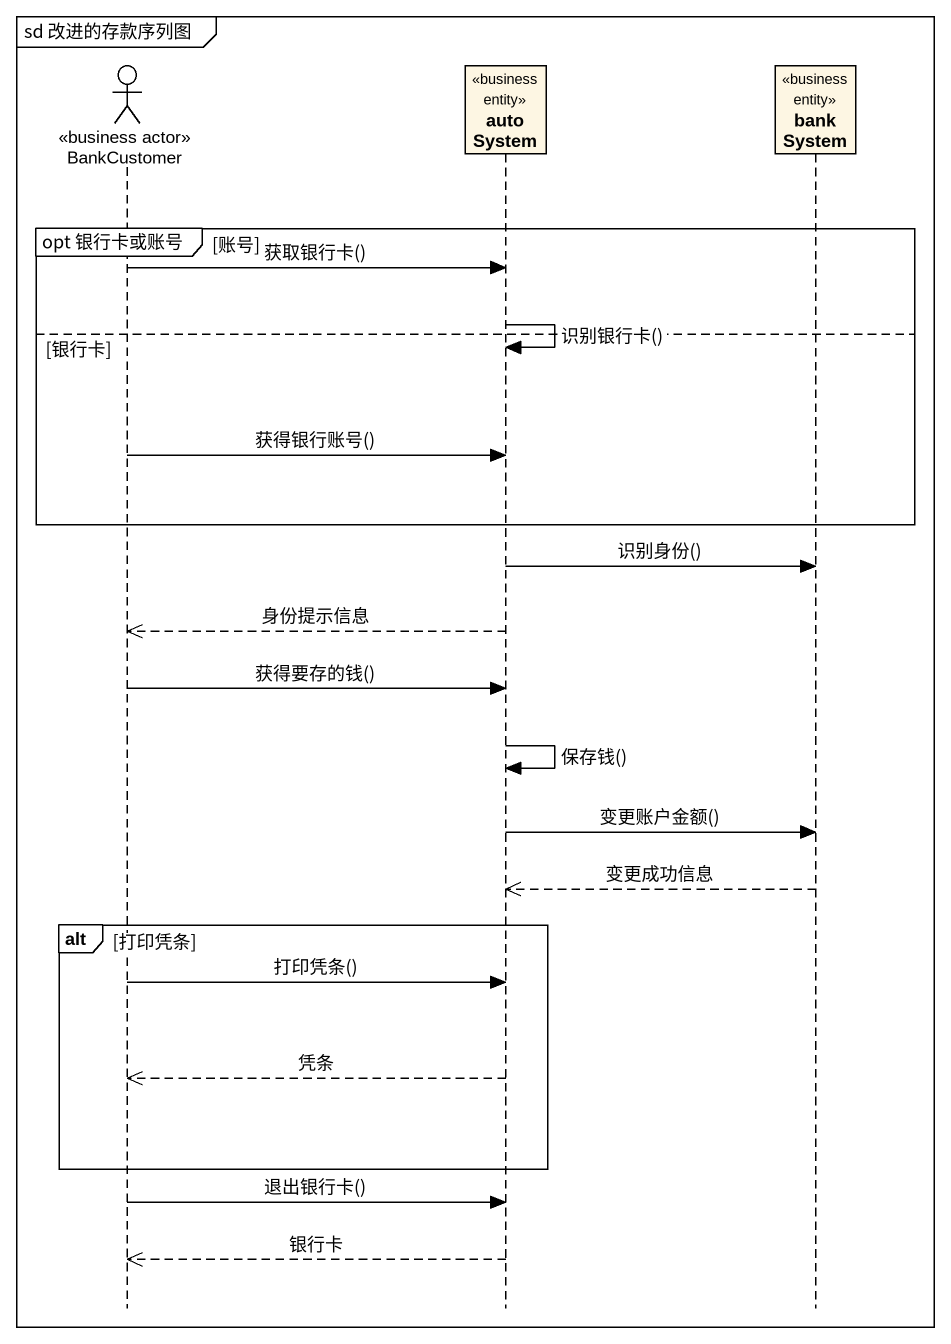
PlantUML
@startuml
mainframe sd 改进的存款序列图
hide footbox
actor BankCustomer <<business actor>>
participant autoSystem <<business entity>>
participant bankSystem <<business entity>>

group opt 银行卡或账号 [账号]
  BankCustomer -> autoSystem : 获取银行卡()
  autoSystem -> autoSystem : 识别银行卡()
else 银行卡
  BankCustomer -> autoSystem : 获得银行账号()
end
autoSystem -> bankSystem : 识别身份()
autoSystem -->> BankCustomer : 身份提示信息
BankCustomer -> autoSystem : 获得要存的钱()
autoSystem -> autoSystem : 保存钱()
autoSystem -> bankSystem : 变更账户金额()
bankSystem -->> autoSystem : 变更成功信息
alt 打印凭条
  BankCustomer -> autoSystem : 打印凭条()
  autoSystem -->> BankCustomer : 凭条
end
BankCustomer -> autoSystem : 退出银行卡()
autoSystem -->> BankCustomer : 银行卡
@enduml
